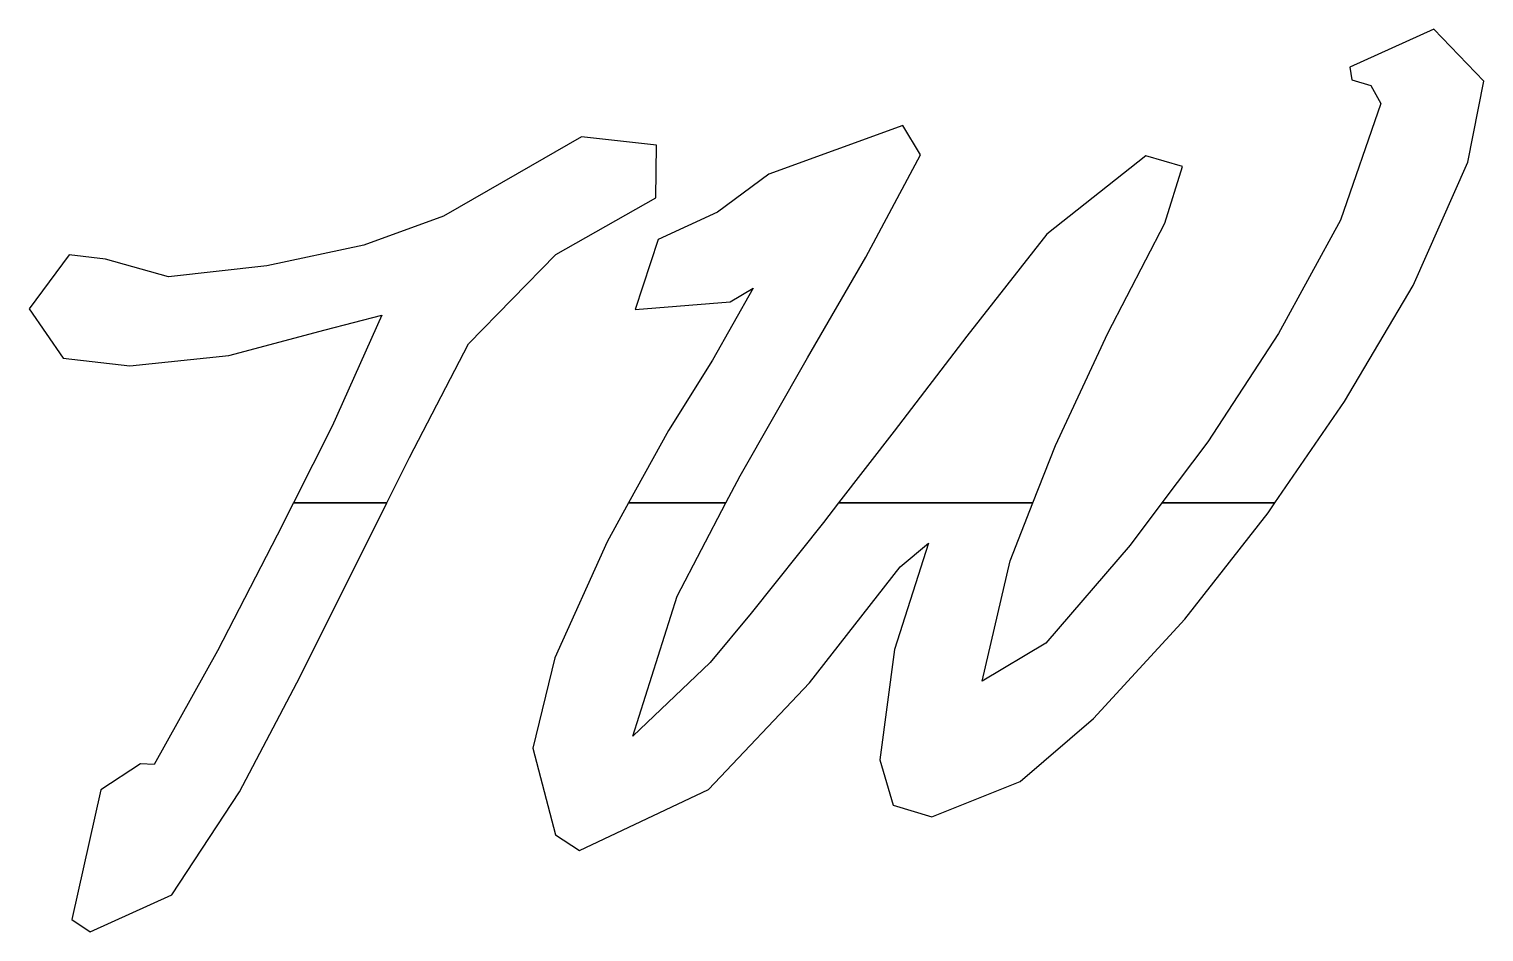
# Model space of a CAD drawing. Extents: x 0 to 0.189, y 0.001 to 0.118.
import ezdxf

# ---------------------------------------------------------------- set-up
doc = ezdxf.new("R2010")
doc.units = 0
doc.layers.add('Layer_1', color=7, linetype='CONTINUOUS')

msp = doc.modelspace()

# ---------------------------------------------------------------- linework, layer by layer
at = {"layer": 'Layer_1', "color": 7}
for points in [[(0.182771, 0.117789), (0.171864, 0.112863), (0.17214, 0.111178), (0.174585, 0.110465), (0.175872, 0.108139), (0.170632, 0.092974), (0.162581, 0.07825), (0.153411, 0.064196), (0.147441, 0.056245), (0.162136, 0.056245), (0.17116, 0.069405), (0.180071, 0.084505), (0.187206, 0.100501), (0.189277, 0.111024)], [(0.078203, 0.056243), (0.090822, 0.056243), (0.092672, 0.059771), (0.10143, 0.075087), (0.109007, 0.088156), (0.116109, 0.101474), (0.11383, 0.105266), (0.096416, 0.098937), (0.089758, 0.094022), (0.08203, 0.090463), (0.079042, 0.081363), (0.091396, 0.082383), (0.094365, 0.084159), (0.089088, 0.074797), (0.083387, 0.065645)], [(0.072101, 0.103815), (0.063736, 0.098976), (0.054171, 0.093478), (0.043797, 0.089715), (0.031218, 0.087045), (0.018431, 0.085632), (0.010271, 0.087896), (0.005526, 0.088467), (0.000343, 0.08147), (0.004774, 0.075058), (0.013418, 0.074042), (0.02628, 0.075389), (0.038792, 0.078719), (0.046141, 0.080648), (0.039706, 0.066234), (0.034674, 0.056251), (0.046807, 0.056251), (0.049756, 0.062149), (0.057427, 0.076931), (0.068743, 0.088503), (0.081754, 0.095877), (0.081833, 0.102733)], [(0.105463, 0.056243), (0.1307, 0.056243), (0.133637, 0.063695), (0.140421, 0.078288), (0.147821, 0.092579), (0.150152, 0.099936), (0.145387, 0.101342), (0.132506, 0.091164), (0.122142, 0.077915), (0.112688, 0.065562)], [(0.046807, 0.056243), (0.034674, 0.056243), (0.032572, 0.052074), (0.024826, 0.037043), (0.016587, 0.022287), (0.014811, 0.022366), (0.009661, 0.018964), (0.005898, 0.002156), (0.008268, 0.00053), (0.008268, 0.00053), (0.018862, 0.005347), (0.027649, 0.018704), (0.035101, 0.032898), (0.042308, 0.047216)], [(0.162141, 0.056243), (0.147446, 0.056243), (0.143337, 0.050772), (0.132402, 0.038041), (0.124117, 0.033105), (0.127739, 0.048726), (0.130704, 0.056243), (0.105467, 0.056243), (0.10349, 0.053688), (0.094129, 0.041942), (0.08881, 0.035529), (0.078749, 0.025942), (0.084492, 0.044143), (0.090827, 0.05624), (0.078208, 0.05624), (0.075421, 0.051176), (0.068629, 0.036128), (0.065778, 0.024402), (0.068696, 0.013128), (0.071841, 0.011089), (0.088578, 0.019007), (0.101707, 0.032868), (0.113452, 0.047937), (0.117165, 0.051004), (0.112713, 0.037222), (0.110828, 0.0229), (0.112568, 0.016995), (0.117583, 0.015483), (0.129053, 0.02007), (0.138556, 0.028255), (0.150452, 0.041132), (0.161255, 0.054939)]]:
    msp.add_lwpolyline(points, close=True, dxfattribs=at)

doc.saveas('drawing.dxf')
